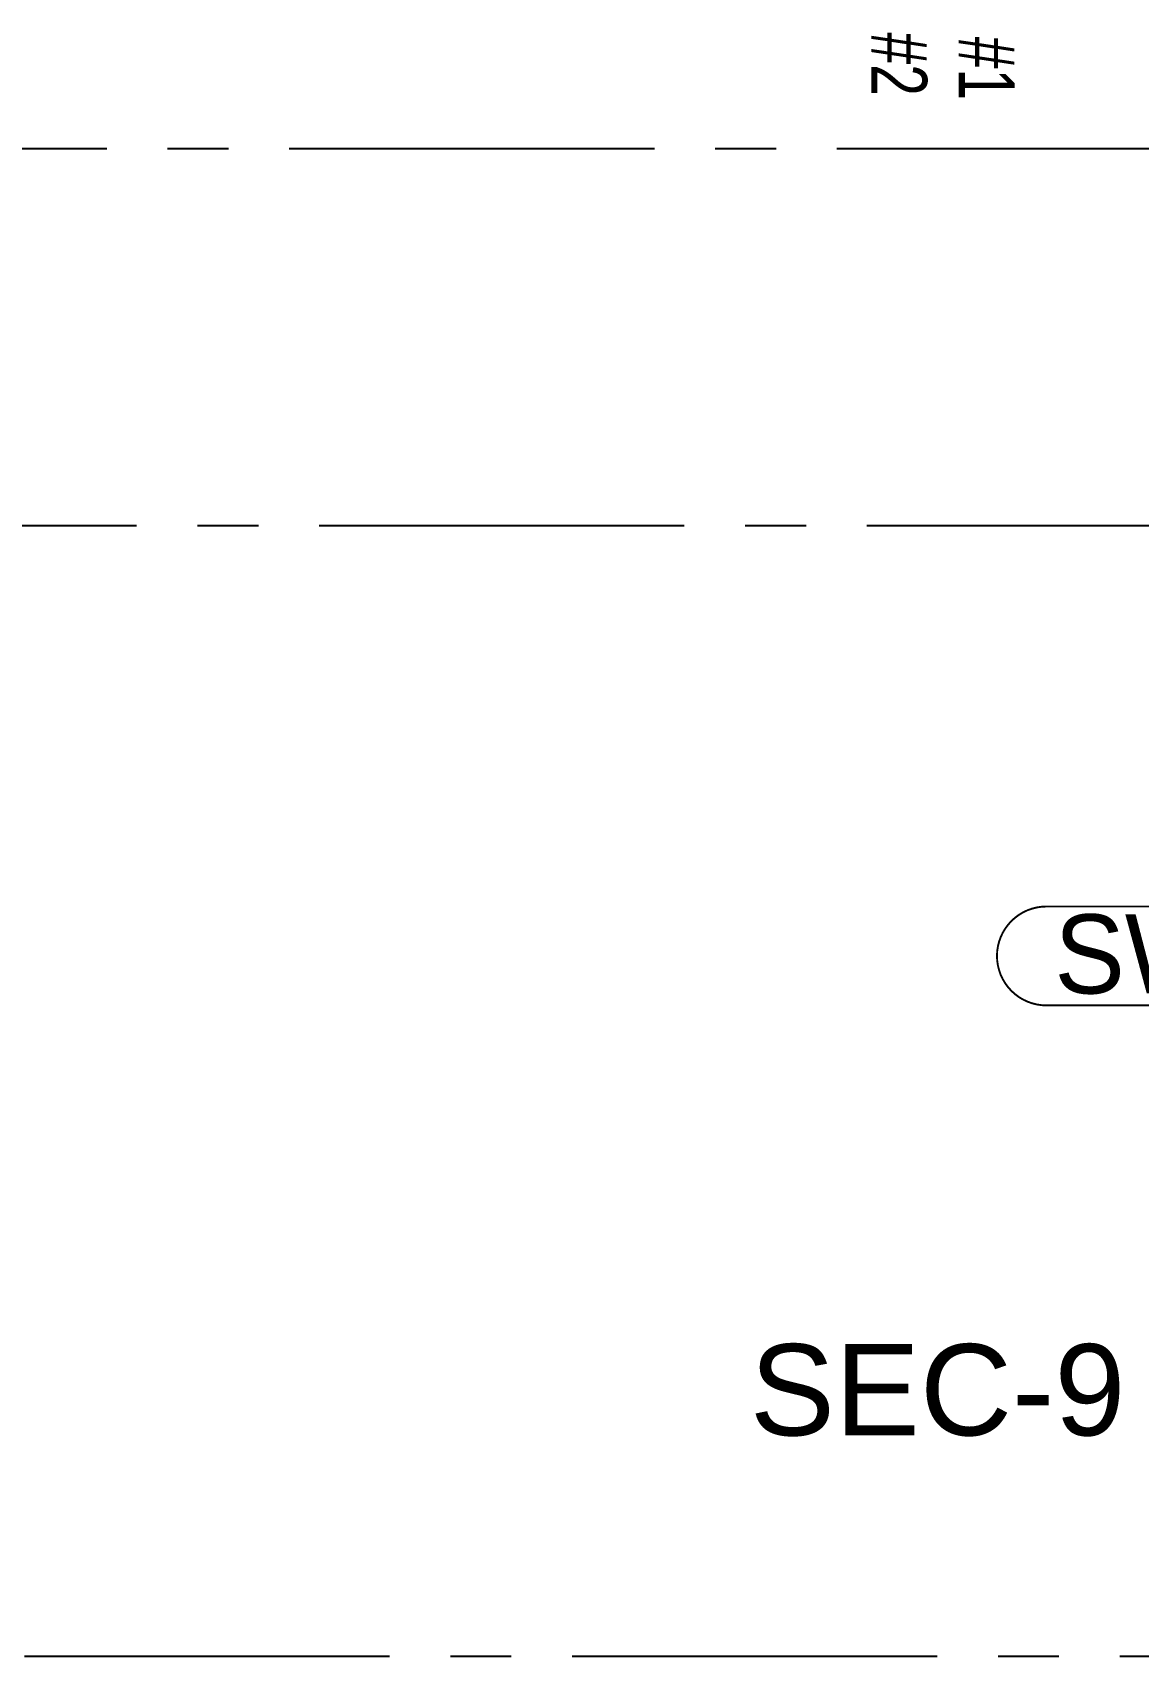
# Model space of a CAD drawing. Header units: millimetres. Extents: x 1135099 to 1230264, y -5736945 to -5695799.
# Drawn here: x 1192466 to 1194738, y -5724897 to -5721561 of the extents above; entities that cross this region are included whole.
import ezdxf

# ---------------------------------------------------------------- set-up
doc = ezdxf.new("R2010")
doc.units = ezdxf.units.MM
doc.header["$LTSCALE"] = 1000
doc.header["$MEASUREMENT"] = 0
for name, pattern in [('AUDIT_D_120904163729-0', [0]), ('T8_PROFILE SECTIONS$0$PHANTOM2', [1.25, 0.625, -0.125, 0.125, -0.125, 0.125, -0.125]), ('T8_REFUGE COLUMNS$0$CENTER2', [1.125, 0.75, -0.125, 0.125, -0.125])]:
    doc.linetypes.add(name, pattern=pattern)
doc.layers.get('0').update_dxf_attribs({"linetype": 'AUDIT_D_120904163729-0'})
for name, color, linetype, lineweight in [('T8(T9 IS SIMILAR) - DIMENSION & TEXTING$1$R0-18-10-2014-T1-1st Podium Floor Plan$0$Text', 2, 'Continuous', 0), ('T8(T9 IS SIMILAR)$0$D&W', 8, 'Continuous', 25), ('T8_REFUGE COLUMNS$0$A-COLUMN NO size reduce', 81, 'Continuous', 25)]:
    doc.layers.add(name, color=color, linetype=linetype, lineweight=lineweight)
for name, color, linetype in [('T8_PROFILE SECTIONS$0$A-PROFILE SECTIONS', 81, 'T8_PROFILE SECTIONS$0$PHANTOM2'), ('T8_REFUGE COLUMNS$0$A-CENTERLINE', 193, 'T8_REFUGE COLUMNS$0$CENTER2'), ('T8_TYPICAL COLUMNS$0$A-RCC COLS', 3, 'Continuous')]:
    doc.layers.add(name, color=color, linetype=linetype)
doc.styles.add('T8(T9 IS SIMILAR) - DIMENSION & TEXTING$1$ARIAL ARROW', font='swisscl.ttf')
doc.styles.add('T8_PROFILE SECTIONS$0$arial', font='sanss___.ttf')
doc.styles.add('T8_REFUGE COLUMNS$0$STANDARD', font='GOTHIC.TTF')

# ---------------------------------------------------------------- blocks, each defined once
blk = doc.blocks.new('T8(T9 IS SIMILAR) - DIMENSION & TEXTING')
at = {"layer": 'T8(T9 IS SIMILAR) - DIMENSION & TEXTING$1$R0-18-10-2014-T1-1st Podium Floor Plan$0$Text', "char_height": 114.75, "width": 1250.498, "attachment_point": 3, "rotation": 270, "style": 'T8(T9 IS SIMILAR) - DIMENSION & TEXTING$1$ARIAL ARROW'}
for s, insert in [('#2', (1194304.1, -5721691.3, 0)), ('#1', (1194483.9, -5721700.2, 0))]:
    blk.add_mtext(s, dxfattribs=dict(at, insert=insert))
blk = doc.blocks.new('T8_REFUGE COLUMNS')
at = {"layer": 'T8_REFUGE COLUMNS$0$A-CENTERLINE'}
for p, q in [((1217370.3, -5721799.9), (1182156.9, -5721799.9)), ((1217431.8, -5722574.9), (1182156.9, -5722574.9)), ((1217951.3, -5724897.4), (1182156.9, -5724897.4))]:
    blk.add_line(p, q, dxfattribs=at)
at = {"layer": 'T8_REFUGE COLUMNS$0$A-COLUMN NO size reduce', "linetype": 'ByBlock', "const_width": 3.9}
blk.add_lwpolyline([(1194550.6, -5723559.8, -1), (1194550.6, -5723356.6), (1195154.6, -5723356.6, -1), (1195154.6, -5723559.8)], format="xyb", close=True, dxfattribs=at)
at = {"layer": 'T8_REFUGE COLUMNS$0$A-COLUMN NO size reduce', "linetype": 'ByBlock', "insert": (1194566.8, -5723372.8), "char_height": 162.5, "attachment_point": 1, "style": 'T8_REFUGE COLUMNS$0$STANDARD'}
blk.add_mtext_dynamic_manual_height_columns('SW54', width=444.685, gutter_width=500, heights=[0], dxfattribs=at)
blk = doc.blocks.new('T8_TYPICAL COLUMNS')
at = {"layer": 'T8_TYPICAL COLUMNS$0$A-RCC COLS', "linetype": 'ByBlock'}
blk.add_blockref('T8_REFUGE COLUMNS', (0, 0), dxfattribs=at)
blk = doc.blocks.new('T8(T9 IS SIMILAR)')
at = {"layer": 'T8(T9 IS SIMILAR)$0$D&W', "linetype": 'ByBlock'}
blk.add_blockref('T8_TYPICAL COLUMNS', (0, 0), dxfattribs=at)
blk = doc.blocks.new('PROFILE SECTION LINE T9')
at = {"layer": 'T8_PROFILE SECTIONS$0$A-PROFILE SECTIONS', "linetype": 'ByBlock', "insert": (8994.6, -12639.8, 0), "char_height": 187.5, "attachment_point": 3, "style": 'T8_PROFILE SECTIONS$0$arial'}
blk.add_mtext_dynamic_manual_height_columns('SEC-9', width=301.334, gutter_width=500, heights=[0], dxfattribs=at)

msp = doc.modelspace()

# ---------------------------------------------------------------- block references
at = {"linetype": 'ByBlock'}
msp.add_blockref('T8(T9 IS SIMILAR)', (-1.4, 0.2, -0.6), dxfattribs=at)

# ---------------------------------------------------------------- next in the draw order: block references
at = {"layer": 'T8_PROFILE SECTIONS$0$A-PROFILE SECTIONS', "linetype": 'ByBlock'}
msp.add_blockref('PROFILE SECTION LINE T9', (1185716.8, -5711615.6, -0.7), dxfattribs=at)

# ---------------------------------------------------------------- next in the draw order: block references
at = {"linetype": 'ByBlock'}
msp.add_blockref('T8(T9 IS SIMILAR) - DIMENSION & TEXTING', (0, 0), dxfattribs=at)

doc.saveas('drawing.dxf')
